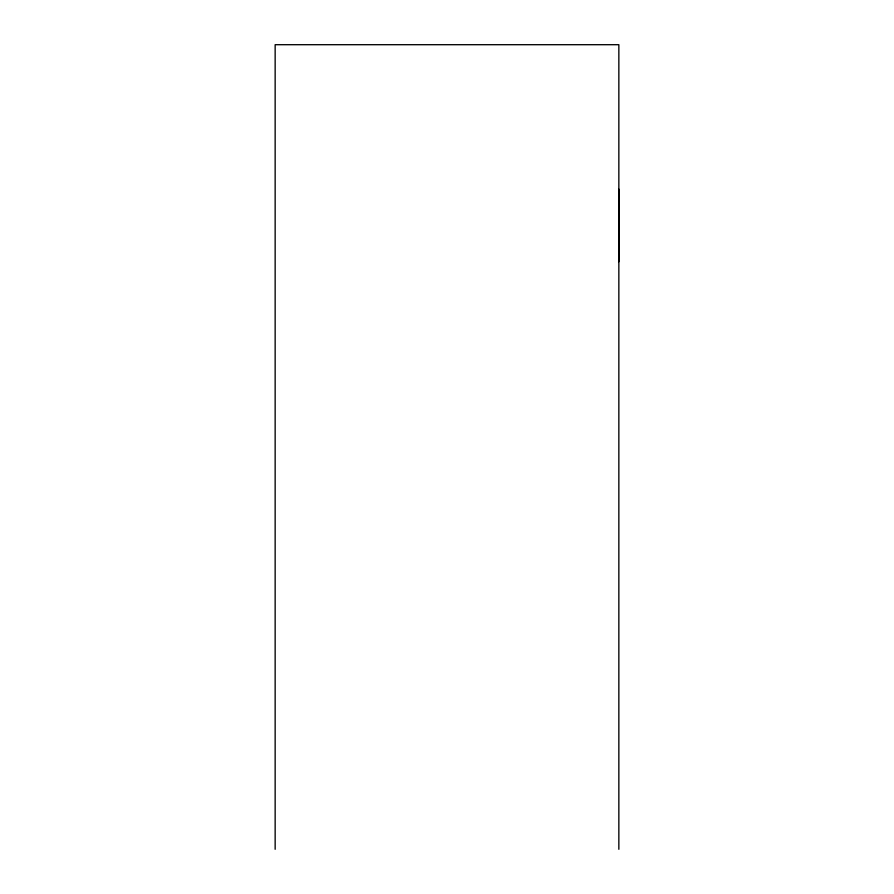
<?xml version="1.0" encoding="UTF-8"?>
<svg xmlns="http://www.w3.org/2000/svg" width="894" height="894" viewBox="0 0 894 894"><rect width="100%" height="100%" fill="white"/><g stroke="black" fill="none" stroke-linecap="round" stroke-linejoin="round"><path stroke-width="1.34" d="M618.849 261.741L618.849 189.126M618.849 849.3L618.849 44.7L275.151 44.7L275.151 849.3"/></g></svg>
